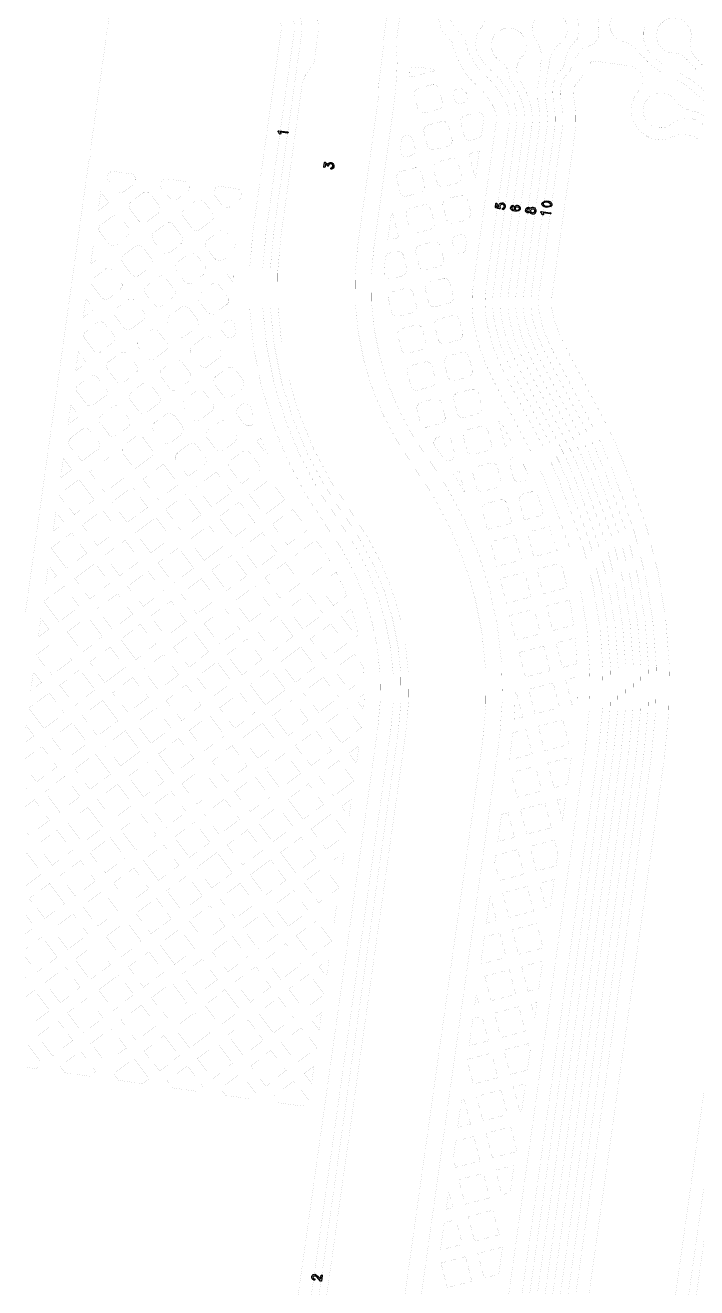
# Model space of a CAD drawing. Extents: x 150 to 463, y 50 to 272.
# Drawn here: x 222.08 to 237.95, y 217.17 to 246.99 of the extents above; entities that cross this region are included whole.
import ezdxf

# ---------------------------------------------------------------- set-up
doc = ezdxf.new("R2010")
doc.units = 0
doc.layers.add('a_area', color=4, linetype='Continuous')

# ---------------------------------------------------------------- blocks, each defined once
blk = doc.blocks.new('PAD_R4')
at = {"layer": 'a_area', "const_width": 0.5}
blk.add_lwpolyline([(0.25, 0, 1), (-0.25, 0, 1)], format="xyb", close=True, dxfattribs=at)

msp = doc.modelspace()

# ---------------------------------------------------------------- linework, layer by layer
at = {"layer": 'a_area', "const_width": 0.001}
for points in [[(222.079, 212.139), (222.079, 249.08), (253.574, 249.08), (253.574, 212.139), (222.079, 212.139), (222.079, 222.376), (222.331, 222.34), (222.487, 222.458), (222.126, 222.937), (222.079, 222.902)], [(232.563, 243.95), (232.714, 243.369), (232.717, 243.37), (232.807, 244.013)], [(232.807, 244.013), (232.563, 243.95)], [(223.802, 242.605), (224.061, 242.8), (223.866, 243.058)], [(223.866, 243.058), (223.802, 242.605)], [(223.625, 241.345), (223.883, 241.539), (223.689, 241.798)], [(223.689, 241.798), (223.625, 241.345)], [(226.999, 241.257), (226.824, 241.126)], [(226.824, 241.126), (226.99, 240.907)], [(223.448, 240.084), (223.706, 240.279), (223.511, 240.538)], [(223.511, 240.538), (223.448, 240.084)], [(240.737, 240.42), (236.762, 212.139)], [(223.271, 238.823), (223.53, 239.019), (223.334, 239.278)], [(223.334, 239.278), (223.271, 238.823)], [(223.093, 237.563), (223.352, 237.759), (223.157, 238.017)], [(223.157, 238.017), (223.093, 237.563)], [(233.597, 237.09), (233.31, 237.636), (233.269, 237.625)], [(233.269, 237.625), (233.42, 237.045), (233.597, 237.09)], [(227.645, 237.237), (227.553, 237.168)], [(227.553, 237.168), (227.813, 236.824)], [(222.916, 236.303), (223.175, 236.498), (222.98, 236.757)], [(222.98, 236.757), (222.916, 236.303)], [(232.465, 235.942), (232.333, 236.454), (232.187, 236.416)], [(222.739, 235.043), (222.998, 235.238), (222.803, 235.496)], [(222.803, 235.496), (222.739, 235.043)], [(222.562, 233.783), (222.821, 233.978), (222.626, 234.236)], [(222.626, 234.236), (222.562, 233.783)], [(229.425, 234.071), (229.001, 233.752)], [(229.784, 233.214), (229.543, 233.033)], [(222.385, 232.523), (222.644, 232.718), (222.449, 232.976)], [(222.449, 232.976), (222.385, 232.523)], [(222.208, 231.262), (222.467, 231.457), (222.272, 231.716)], [(222.272, 231.716), (222.208, 231.262)], [(235.126, 231.598), (234.847, 231.526)], [(230.092, 231.193), (229.907, 231.054)], [(229.907, 231.054), (230.075, 230.831)], [(222.079, 229.662), (222.079, 230.038), (222.29, 230.197), (222.095, 230.456)], [(222.095, 230.456), (222.079, 230.348)], [(222.079, 229.479), (222.352, 229.117), (222.831, 229.478), (222.47, 229.957), (222.079, 229.662)], [(229.967, 229.972), (229.73, 229.794)], [(229.909, 229.557), (229.967, 229.972)], [(229.73, 229.794), (229.909, 229.557)], [(234.426, 229.558), (234.576, 228.977), (234.894, 229.059), (234.985, 229.703)], [(234.985, 229.703), (234.426, 229.558)], [(222.079, 228.536), (222.079, 228.912), (222.112, 228.936), (222.079, 228.98), (222.079, 229.479)], [(234.849, 228.738), (234.651, 228.687)], [(234.775, 228.209), (234.849, 228.738)], [(222.079, 227.983), (222.175, 227.857), (222.654, 228.218), (222.293, 228.697), (222.079, 228.536)], [(229.79, 228.712), (229.553, 228.533)], [(229.553, 228.533), (229.731, 228.296)], [(229.731, 228.296), (229.79, 228.712)], [(234.651, 228.687), (234.775, 228.209)], [(222.079, 227.409), (222.079, 227.983)], [(222.079, 225.155), (222.079, 225.531), (222.3, 225.697), (222.079, 225.989), (222.079, 226.658), (222.477, 226.957), (222.116, 227.436), (222.079, 227.409)], [(229.613, 227.452), (229.376, 227.273)], [(229.376, 227.273), (229.554, 227.036)], [(229.554, 227.036), (229.613, 227.452)], [(234.231, 226.719), (234.381, 226.138), (234.488, 226.165), (234.578, 226.809)], [(234.578, 226.809), (234.231, 226.719)], [(229.436, 226.191), (229.199, 226.013)], [(229.377, 225.776), (229.436, 226.191)], [(229.199, 226.013), (229.377, 225.776)], [(222.079, 224.993), (222.362, 224.617), (222.841, 224.978), (222.48, 225.457), (222.079, 225.155)], [(222.079, 224.028), (222.079, 224.404), (222.123, 224.437), (222.079, 224.494), (222.079, 224.993)], [(229.258, 224.93), (229.022, 224.752)], [(229.2, 224.516), (229.258, 224.93)], [(233.81, 224.751), (233.96, 224.17), (234.217, 224.236), (234.307, 224.879)], [(234.307, 224.879), (233.81, 224.751)], [(229.022, 224.752), (229.2, 224.516)], [(222.079, 223.498), (222.185, 223.357), (222.664, 223.718), (222.303, 224.197), (222.079, 224.028)], [(232.703, 223.845), (232.799, 223.869), (232.739, 224.101)], [(232.739, 224.101), (232.703, 223.845)], [(229.081, 223.67), (228.845, 223.492)], [(229.023, 223.255), (229.081, 223.67)], [(234.171, 223.914), (234.036, 223.879)], [(234.036, 223.879), (234.12, 223.551)], [(234.12, 223.551), (234.171, 223.914)], [(222.079, 222.902), (222.079, 223.498)], [(228.845, 223.492), (229.023, 223.255)], [(228.904, 222.41), (228.668, 222.232)], [(228.668, 222.232), (228.846, 221.995)], [(228.846, 221.995), (228.904, 222.41)], [(233.615, 221.911), (233.765, 221.33), (233.81, 221.342), (233.9, 221.985)], [(233.9, 221.985), (233.615, 221.911)], [(233.194, 219.943), (233.344, 219.362), (233.539, 219.413), (233.629, 220.056)], [(233.629, 220.056), (233.194, 219.943)], [(232.026, 219.021), (232.183, 219.062), (232.085, 219.442)], [(232.085, 219.442), (232.026, 219.021)]]:
    msp.add_lwpolyline(points, dxfattribs=at)
for points in [[(228.126, 242.051), (228.614, 245.529, -0.172368), (228.898, 246.072), (228.992, 246.743, 0.096702), (228.965, 247.251, -0.382091), (228.969, 247.801, -0.101422), (229.124, 247.987), (229.37, 248.173, -0.162406), (229.555, 248.22), (230.369, 248.106, -0.162406), (230.533, 248.009), (230.643, 247.864, -0.162403), (230.69, 247.68), (230.542, 246.623, -0.072565), (230.55, 246.536), (230.425, 245.53, -0.070295), (230.425, 245.275), (229.937, 241.797, 0.195155), (231.243, 236.59, -0.19517), (232.885, 230.049), (230.368, 212.139), (228.521, 212.139), (231.074, 230.304, 0.195236), (229.766, 235.512, -0.19511)], [(231.155, 245.799), (231.166, 245.758), (231.747, 245.908), (231.737, 245.947), (231.337, 246.003, -0.053356), (231.25, 245.994, -0.051302), (231.166, 246.002, -0.00446)], [(231.276, 245.335), (231.357, 245.019, -0.055588), (231.36, 245.012, 0.406745), (231.524, 244.921), (231.84, 245.002, -0.055454), (231.847, 245.005, 0.406605), (231.938, 245.169), (231.857, 245.485, -0.05571), (231.854, 245.492, 0.406748), (231.69, 245.583), (231.374, 245.502, -0.055036), (231.367, 245.499, 0.406446)], [(232.21, 245.317), (232.229, 245.244, -0.055229), (232.232, 245.237, 0.405865), (232.395, 245.146), (232.437, 245.157, -0.038645), (232.448, 245.161, 0.596389), (232.496, 245.393, -0.010736), (232.44, 245.447, -0.02319), (232.431, 245.455, 0.773782)], [(232.372, 244.689), (232.454, 244.373, -0.055036), (232.457, 244.366, 0.406495), (232.621, 244.275), (232.771, 244.314, 0.284723), (232.865, 244.42), (232.912, 244.756, 0.07169), (232.906, 244.837, 0.36016), (232.76, 244.93), (232.471, 244.856, -0.055227), (232.464, 244.853, 0.406607)], [(231.501, 244.463), (231.583, 244.148, -0.055357), (231.586, 244.141, 0.406173), (231.749, 244.049), (232.065, 244.131, -0.055197), (232.072, 244.134, 0.406175), (232.163, 244.298), (232.082, 244.614, -0.055357), (232.079, 244.621, 0.406109), (231.915, 244.712), (231.599, 244.63, -0.055151), (231.592, 244.627, 0.406129)], [(230.944, 244.04, -0.051291), (230.944, 244.028, 0.537436), (231.117, 243.886), (231.194, 243.906, -0.055411), (231.201, 243.909, 0.406361), (231.292, 244.073), (231.236, 244.289, 0.751796), (230.976, 244.274)], [(231.726, 243.592), (231.808, 243.277, -0.055612), (231.811, 243.27, 0.406745), (231.975, 243.178), (232.29, 243.26, -0.055323), (232.297, 243.263, 0.406645), (232.389, 243.427), (232.307, 243.742, -0.05575), (232.304, 243.749, 0.406664), (232.14, 243.841), (231.825, 243.759, -0.05567), (231.818, 243.756, 0.406651)], [(224.048, 243.316), (224.218, 243.09, -0.05487), (224.223, 243.084, 0.407344), (224.41, 243.063), (224.636, 243.233, -0.056722), (224.643, 243.241, 0.668363), (224.572, 243.479), (224.176, 243.534, -0.05626), (224.165, 243.534, 0.668597)], [(225.308, 243.138), (225.478, 242.913, -0.05575), (225.483, 242.907, 0.406987), (225.67, 242.886), (225.896, 243.056, -0.056727), (225.904, 243.064, 0.668072), (225.833, 243.301), (225.436, 243.357, -0.055751), (225.425, 243.357, 0.668664)], [(230.851, 243.382), (230.937, 243.051, -0.0554), (230.94, 243.044, 0.406625), (231.103, 242.953), (231.419, 243.034, -0.055833), (231.426, 243.037, 0.406726), (231.517, 243.201), (231.436, 243.517, -0.055081), (231.433, 243.524, 0.406495), (231.269, 243.615), (230.951, 243.533, 0.284805), (230.857, 243.426)], [(226.568, 242.961), (226.738, 242.736, -0.055318), (226.743, 242.73, 0.407172), (226.93, 242.709), (227.185, 242.901), (227.198, 242.988, 0.351851), (227.095, 243.124), (226.696, 243.18, -0.056054), (226.685, 243.18, 0.668678)], [(224.563, 242.631), (224.759, 242.371, -0.055059), (224.765, 242.366, 0.407393), (224.951, 242.344), (225.211, 242.54, -0.056005), (225.216, 242.545, 0.407054), (225.238, 242.732), (225.042, 242.992, -0.054619), (225.037, 242.997, 0.40702), (224.85, 243.019), (224.59, 242.823, -0.054764), (224.585, 242.818, 0.407122)], [(225.824, 242.454), (226.019, 242.194, -0.056177), (226.025, 242.189, 0.406972), (226.211, 242.167), (226.471, 242.363, -0.055043), (226.477, 242.368, 0.406647), (226.498, 242.555), (226.302, 242.815, -0.055157), (226.297, 242.82, 0.406638), (226.111, 242.842), (225.851, 242.646, -0.054578), (225.845, 242.641, 0.407389)], [(231.952, 242.721), (232.033, 242.405, -0.0554), (232.036, 242.398, 0.406689), (232.2, 242.307), (232.499, 242.384, 0.284882), (232.593, 242.491), (232.606, 242.585), (232.532, 242.871, -0.054958), (232.53, 242.878, 0.40621), (232.366, 242.969), (232.05, 242.888, -0.055612), (232.043, 242.885, 0.406766)], [(223.845, 242.089), (224.041, 241.83, -0.054804), (224.046, 241.824, 0.407365), (224.233, 241.803), (224.492, 241.998, -0.055744), (224.498, 242.004, 0.407213), (224.52, 242.19), (224.324, 242.45, -0.055228), (224.318, 242.456, 0.407025), (224.132, 242.477), (223.872, 242.281, -0.054764), (223.867, 242.276, 0.407087)], [(231.08, 242.496), (231.162, 242.18, -0.055313), (231.165, 242.173, 0.406627), (231.329, 242.081), (231.644, 242.163, -0.055588), (231.651, 242.166, 0.406664), (231.743, 242.33), (231.661, 242.646, -0.055313), (231.658, 242.653, 0.406627), (231.494, 242.744), (231.179, 242.662, -0.055588), (231.172, 242.659, 0.406664)], [(225.105, 241.912), (225.301, 241.652, -0.055016), (225.306, 241.647, 0.407217), (225.493, 241.625), (225.753, 241.821, -0.055318), (225.758, 241.827, 0.407055), (225.78, 242.013), (225.584, 242.273, -0.054764), (225.579, 242.278, 0.40701), (225.392, 242.3), (225.132, 242.104, -0.054416), (225.127, 242.099, 0.407122)], [(226.365, 241.735), (226.561, 241.475, -0.05567), (226.567, 241.47, 0.406806), (226.753, 241.448), (227.025, 241.653, -0.004534), (227.042, 241.833), (226.844, 242.096, -0.05549), (226.839, 242.101, 0.406949), (226.652, 242.123), (226.392, 241.927, -0.055396), (226.387, 241.922, 0.406901)], [(231.306, 241.624), (231.387, 241.308, -0.055081), (231.39, 241.301, 0.406495), (231.554, 241.21), (231.87, 241.292, -0.055411), (231.877, 241.295, 0.406569), (231.968, 241.459), (231.887, 241.774, -0.055461), (231.884, 241.781, 0.40665), (231.72, 241.873), (231.404, 241.791, -0.05571), (231.397, 241.788, 0.406648)], [(232.177, 241.849), (232.216, 241.698, -0.034666), (232.221, 241.685, 0.830168), (232.484, 241.713), (232.507, 241.877, -0.05104), (232.507, 241.889, 0.537064), (232.334, 242.032), (232.275, 242.016, -0.055357), (232.268, 242.013, 0.406381)], [(224.386, 241.371), (224.582, 241.111, -0.054869), (224.588, 241.106, 0.407079), (224.774, 241.084), (225.034, 241.28, -0.055584), (225.039, 241.285, 0.407016), (225.061, 241.472), (224.865, 241.732, -0.055218), (224.86, 241.737, 0.406637), (224.673, 241.759), (224.413, 241.563, -0.054703), (224.408, 241.557, 0.406679)], [(225.646, 241.194), (225.843, 240.933, -0.054677), (225.848, 240.928, 0.406874), (226.035, 240.906), (226.295, 241.102, -0.055318), (226.3, 241.108, 0.40664), (226.322, 241.294), (226.125, 241.555, -0.054554), (226.12, 241.56, 0.406962), (225.933, 241.582), (225.674, 241.386, -0.05549), (225.668, 241.38, 0.406879)], [(230.56, 241.115, 0.42216), (230.711, 240.992), (230.999, 241.066, -0.055411), (231.005, 241.069, 0.406528), (231.097, 241.233), (231.015, 241.549, -0.055411), (231.012, 241.556, 0.40609), (230.848, 241.647), (230.676, 241.603, 0.258628), (230.59, 241.503, 0.015081)], [(223.668, 240.829), (223.864, 240.569, -0.05536), (223.869, 240.564, 0.407097), (224.056, 240.542), (224.316, 240.738, -0.055582), (224.321, 240.744, 0.406766), (224.342, 240.93), (224.147, 241.19, -0.055582), (224.141, 241.195, 0.406683), (223.955, 241.217), (223.695, 241.021, -0.054619), (223.689, 241.016, 0.407021)], [(224.928, 240.652), (225.124, 240.392, -0.055016), (225.129, 240.387, 0.407251), (225.316, 240.365), (225.576, 240.561, -0.055465), (225.581, 240.566, 0.407213), (225.603, 240.753), (225.407, 241.013, -0.055318), (225.401, 241.018, 0.407122), (225.215, 241.04), (224.955, 240.844, -0.054829), (224.95, 240.839, 0.407093)], [(231.531, 240.753), (231.613, 240.437, -0.055195), (231.616, 240.43, 0.40643), (231.78, 240.339), (232.095, 240.42, -0.055515), (232.102, 240.423, 0.406722), (232.194, 240.587), (232.112, 240.903, -0.055227), (232.109, 240.91, 0.406605), (231.945, 241.001), (231.629, 240.92, -0.05557), (231.622, 240.917, 0.406763)], [(226.188, 240.475), (226.384, 240.215, -0.055016), (226.389, 240.21, 0.406646), (226.576, 240.188), (226.836, 240.384, -0.0554), (226.841, 240.39, 0.406472), (226.863, 240.576), (226.667, 240.835, -0.05517), (226.662, 240.841, 0.407106), (226.475, 240.862), (226.215, 240.667, -0.055059), (226.21, 240.661, 0.407087)], [(230.66, 240.527), (230.741, 240.212, -0.055515), (230.744, 240.205, 0.406544), (230.908, 240.113), (231.224, 240.195, -0.05508), (231.231, 240.198, 0.406593), (231.322, 240.362), (231.241, 240.678, -0.055313), (231.238, 240.685, 0.406627), (231.074, 240.776), (230.758, 240.694, -0.055612), (230.751, 240.691, 0.406646)], [(224.209, 240.111), (224.406, 239.85, -0.054677), (224.411, 239.845, 0.406874), (224.597, 239.823), (224.857, 240.019, -0.055465), (224.863, 240.025, 0.407246), (224.884, 240.211), (224.688, 240.471, -0.05554), (224.683, 240.477, 0.406763), (224.496, 240.499), (224.236, 240.303, -0.054893), (224.231, 240.297, 0.4066)], [(225.47, 239.933), (225.665, 239.673, -0.055043), (225.671, 239.668, 0.406407), (225.857, 239.646), (226.117, 239.842, -0.055103), (226.123, 239.848, 0.407077), (226.144, 240.034), (225.949, 240.294, -0.055393), (225.943, 240.299, 0.407167), (225.757, 240.321), (225.497, 240.125, -0.05517), (225.491, 240.12, 0.406646)], [(231.756, 239.881), (231.838, 239.566, -0.055435), (231.841, 239.559, 0.406426), (232.005, 239.467), (232.314, 239.548, -0.075692), (232.324, 239.552, 0.403418), (232.416, 239.714, -0.001656), (232.409, 239.746, -0.003951), (232.399, 239.794), (232.337, 240.032, -0.055515), (232.334, 240.039, 0.406644), (232.17, 240.13), (231.855, 240.048, -0.05571), (231.848, 240.045, 0.406763)], [(223.491, 239.569), (223.687, 239.309, -0.054847), (223.692, 239.303, 0.40687), (223.879, 239.282), (224.139, 239.478, -0.055465), (224.144, 239.483, 0.406901), (224.166, 239.67), (223.969, 239.93, -0.055408), (223.964, 239.935, 0.40686), (223.778, 239.957), (223.518, 239.761, -0.055059), (223.512, 239.756, 0.406865)], [(224.751, 239.392), (224.947, 239.132, -0.054869), (224.952, 239.127, 0.406474), (225.139, 239.105), (225.399, 239.301, -0.055175), (225.404, 239.306, 0.407031), (225.426, 239.493), (225.23, 239.752, -0.055533), (225.225, 239.758, 0.407129), (225.038, 239.779), (224.778, 239.584, -0.055059), (224.773, 239.578, 0.406611)], [(226.73, 239.756), (226.807, 239.653, 0.7074), (227.045, 239.747, -0.003533), (227.031, 239.887, -0.046244), (227.028, 239.901, 0.597685), (226.807, 239.986), (226.757, 239.948, -0.055805), (226.751, 239.943, 0.406673)], [(230.885, 239.656), (230.967, 239.341, -0.05557), (230.97, 239.334, 0.406763), (231.134, 239.242), (231.449, 239.324, -0.05571), (231.456, 239.327, 0.406646), (231.548, 239.491), (231.466, 239.806, -0.05557), (231.463, 239.813, 0.406763), (231.299, 239.905), (230.983, 239.823, -0.05571), (230.976, 239.82, 0.406646)], [(226.011, 239.215), (226.207, 238.954, -0.054554), (226.213, 238.949, 0.406973), (226.399, 238.928), (226.659, 239.123, -0.055465), (226.664, 239.129, 0.40724), (226.686, 239.315), (226.49, 239.576, -0.0551), (226.485, 239.581, 0.406715), (226.298, 239.603), (226.038, 239.407, -0.05553), (226.033, 239.401, 0.406129)], [(224.032, 238.85), (224.228, 238.59, -0.055016), (224.234, 238.585, 0.406646), (224.42, 238.563), (224.68, 238.759, -0.055251), (224.685, 238.765, 0.406697), (224.707, 238.951), (224.511, 239.211, -0.055898), (224.506, 239.216, 0.407066), (224.319, 239.238), (224.059, 239.042, -0.055016), (224.054, 239.037, 0.407094)], [(231.982, 239.01), (232.063, 238.695, -0.055612), (232.066, 238.688, 0.406707), (232.23, 238.596), (232.546, 238.678, -0.055802), (232.553, 238.681, 0.406763), (232.644, 238.845), (232.563, 239.16, -0.05571), (232.56, 239.167, 0.406745), (232.396, 239.259), (232.08, 239.177, -0.05571), (232.073, 239.174, 0.406726)], [(225.292, 238.673), (225.489, 238.413, -0.054806), (225.494, 238.408, 0.407178), (225.68, 238.386), (225.94, 238.582, -0.055275), (225.946, 238.587, 0.406905), (225.967, 238.774), (225.771, 239.034, -0.05553), (225.766, 239.039, 0.406521), (225.579, 239.061), (225.319, 238.865, -0.055723), (225.314, 238.86, 0.406997)], [(226.553, 238.496), (226.749, 238.236, -0.054869), (226.754, 238.231, 0.406604), (226.941, 238.209), (227.198, 238.403, -0.058282), (227.201, 238.406, 0.283363), (227.248, 238.54, -0.001166), (227.238, 238.583), (227.032, 238.857, -0.055218), (227.026, 238.862, 0.40681), (226.84, 238.884), (226.58, 238.688, -0.055059), (226.575, 238.682, 0.406611)], [(231.11, 238.785), (231.192, 238.469, -0.05567), (231.195, 238.462, 0.406689), (231.359, 238.371), (231.674, 238.452, -0.05571), (231.681, 238.455, 0.406726), (231.773, 238.619), (231.691, 238.935, -0.055036), (231.688, 238.942, 0.406432), (231.524, 239.033), (231.209, 238.952, -0.055588), (231.202, 238.949, 0.406745)], [(223.314, 238.309), (223.51, 238.049, -0.055059), (223.515, 238.043, 0.40672), (223.701, 238.022), (223.962, 238.218, -0.055724), (223.967, 238.223, 0.406556), (223.988, 238.41), (223.793, 238.669, -0.055275), (223.787, 238.675, 0.40703), (223.601, 238.696), (223.341, 238.5, -0.055059), (223.336, 238.495, 0.407093)], [(224.574, 238.132), (224.77, 237.871, -0.054658), (224.775, 237.866, 0.407098), (224.962, 237.845), (225.222, 238.04, -0.055318), (225.227, 238.046, 0.407349), (225.249, 238.232), (225.053, 238.492, -0.05554), (225.047, 238.498, 0.406721), (224.861, 238.52), (224.601, 238.323, -0.055313), (224.595, 238.318, 0.40637)], [(225.834, 237.954), (226.03, 237.694, -0.05536), (226.035, 237.689, 0.406859), (226.222, 237.667), (226.482, 237.863, -0.054742), (226.487, 237.869, 0.406727), (226.509, 238.055), (226.313, 238.315, -0.055485), (226.308, 238.321, 0.406826), (226.121, 238.342), (225.861, 238.146, -0.055128), (225.856, 238.141, 0.407099)], [(232.207, 238.139), (232.289, 237.823, -0.05551), (232.292, 237.816, 0.406068), (232.455, 237.725), (232.771, 237.807, -0.055096), (232.778, 237.809, 0.406213), (232.87, 237.973), (232.788, 238.289, -0.055467), (232.785, 238.296, 0.406033), (232.621, 238.387), (232.305, 238.306, -0.055075), (232.298, 238.303, 0.406233)], [(223.855, 237.59), (224.051, 237.33, -0.054703), (224.057, 237.325, 0.407148), (224.243, 237.303), (224.503, 237.499, -0.055275), (224.508, 237.504, 0.407252), (224.53, 237.691), (224.334, 237.951, -0.055393), (224.329, 237.956, 0.406675), (224.142, 237.978), (223.882, 237.782, -0.055623), (223.877, 237.776, 0.406359)], [(227.094, 237.777), (227.242, 237.582, -0.044555), (227.25, 237.573, 0.848789), (227.479, 237.706, -0.006526), (227.402, 237.955, -0.015543), (227.401, 237.958, 0.505435), (227.193, 238.024), (227.121, 237.969, -0.055997), (227.116, 237.964, 0.406431)], [(231.336, 237.913), (231.423, 237.577, 0.334028), (231.564, 237.494), (231.9, 237.581, -0.055128), (231.907, 237.584, 0.406149), (231.998, 237.748), (231.917, 238.064, -0.054857), (231.914, 238.071, 0.40649), (231.75, 238.162), (231.434, 238.08, -0.05571), (231.427, 238.077, 0.40668)], [(225.116, 237.413), (225.311, 237.153, -0.054829), (225.317, 237.148, 0.407093), (225.503, 237.126), (225.763, 237.322, -0.054804), (225.769, 237.327, 0.407286), (225.79, 237.514), (225.594, 237.774, -0.055584), (225.589, 237.779, 0.407129), (225.402, 237.801), (225.143, 237.605, -0.055128), (225.137, 237.599, 0.40706)], [(223.136, 237.048), (223.415, 236.679), (223.785, 236.957, -0.055309), (223.79, 236.963, 0.406559), (223.812, 237.149), (223.616, 237.409, -0.055485), (223.61, 237.415, 0.406466), (223.424, 237.436), (223.163, 237.24, -0.05553), (223.158, 237.235, 0.406442)], [(226.376, 237.236), (226.572, 236.976, -0.054892), (226.577, 236.97, 0.40679), (226.764, 236.949), (227.023, 237.145, -0.055128), (227.029, 237.15, 0.407252), (227.05, 237.337), (226.855, 237.596, -0.055626), (226.849, 237.602, 0.407059), (226.663, 237.624), (226.403, 237.428, -0.05595), (226.397, 237.422, 0.406613)], [(232.432, 237.267), (232.514, 236.952, -0.05571), (232.517, 236.945, 0.406763), (232.681, 236.853), (232.996, 236.935, -0.05571), (233.003, 236.938, 0.406646), (233.095, 237.102), (233.013, 237.418, -0.05571), (233.01, 237.425, 0.406705), (232.846, 237.516), (232.531, 237.434, -0.055588), (232.524, 237.431, 0.406667)], [(224.397, 236.871), (224.675, 236.502), (225.045, 236.78, -0.054892), (225.05, 236.786, 0.40691), (225.072, 236.972), (224.876, 237.232, -0.055393), (224.87, 237.237, 0.407167), (224.684, 237.259), (224.424, 237.063, -0.055213), (224.419, 237.058, 0.406685)], [(225.657, 236.694), (225.935, 236.325), (226.305, 236.603, -0.055465), (226.31, 236.608, 0.406906), (226.332, 236.795), (226.136, 237.055, -0.055458), (226.131, 237.06, 0.407111), (225.944, 237.082), (225.684, 236.886, -0.056005), (225.679, 236.881, 0.406943)], [(231.762, 237.041, 0.002326), (231.796, 236.993, -0.007928), (231.973, 236.744, 0.33044), (232.132, 236.713, 0.406479), (232.224, 236.877), (232.142, 237.192, -0.055435), (232.139, 237.199, 0.406238), (231.975, 237.291), (231.84, 237.256, -0.046759), (231.83, 237.252, 0.525096)], [(226.917, 236.517), (227.196, 236.148), (227.565, 236.426, -0.054619), (227.57, 236.431, 0.407085), (227.592, 236.618), (227.396, 236.878, -0.055458), (227.391, 236.883, 0.406801), (227.204, 236.905), (226.944, 236.709, -0.055059), (226.939, 236.704, 0.406684)], [(233.529, 236.621), (233.611, 236.306, -0.055454), (233.614, 236.299, 0.4064), (233.777, 236.207), (233.877, 236.233, 0.382901), (233.954, 236.399, 0.011153), (233.783, 236.738, 0.351062), (233.62, 236.785, 0.406473)], [(232.658, 236.396), (232.739, 236.081, -0.05557), (232.742, 236.074, 0.406701), (232.906, 235.982), (233.222, 236.064, -0.055557), (233.229, 236.067, 0.406745), (233.32, 236.231), (233.239, 236.546, -0.055669), (233.236, 236.553, 0.40668), (233.072, 236.645), (232.756, 236.563, -0.055515), (232.749, 236.56, 0.406745)], [(233.754, 235.75), (233.87, 235.302), (234.211, 235.39, 0.43633), (234.298, 235.568, 0.01023), (234.175, 235.894, 0.314184), (234.036, 235.965), (233.853, 235.917, -0.05557), (233.846, 235.914, 0.406652)], [(232.883, 235.525), (232.999, 235.077), (233.58, 235.227), (233.464, 235.675, -0.055467), (233.461, 235.682, 0.406052), (233.297, 235.773), (232.981, 235.692, -0.054997), (232.974, 235.689, 0.406135)], [(233.945, 235.011), (234.096, 234.431), (234.653, 234.575, 0.01428), (234.458, 235.144)], [(228.46, 234.47), (228.82, 233.991), (229.28, 234.338, 0.009661), (229.159, 234.539), (228.938, 234.831)], [(234.171, 234.14), (234.321, 233.559), (234.883, 233.705, 0.014238), (234.738, 234.287)], [(234.396, 233.269), (234.546, 232.688), (235.038, 232.815, 0.014301), (234.943, 233.41)], [(234.621, 232.397), (234.772, 231.817), (235.117, 231.906, 0.014473), (235.073, 232.514)], [(229.366, 231.772), (229.727, 231.294), (230.087, 231.565, 0.011104), (230.07, 231.835), (229.845, 232.133)], [(233.631, 230.592), (233.835, 230.645), (233.685, 231.226), (233.656, 231.218, -0.016245)], [(233.516, 229.632), (234.061, 229.773), (233.91, 230.354), (233.602, 230.275, -0.003441), (233.587, 230.143, -0.007478), (233.587, 230.139)]]:
    msp.add_lwpolyline(points, format="xyb", close=True, dxfattribs=at)
for points in [[(233.219, 247.317, 1.449106), (232.112, 246.651)], [(222.079, 230.348), (222.079, 233.086), (223.587, 243.81, -0.179866), (223.65, 243.926, -0.179898), (223.617, 244.026), (223.989, 246.673, -0.123767), (224.017, 246.872), (224.12, 247.608, -0.163961)], [(232.343, 246.832, -3.060641), (232.826, 246.898)], [(234.221, 212.139), (236.696, 229.75, 0.129964), (235.954, 235.961, -0.00877), (235.897, 236.113, 0.023465), (235.538, 237.001, 0.013539), (235.292, 237.496), (234.382, 239.22, -0.064125), (234.069, 240.062, -0.092572), (234.041, 240.664), (234.583, 244.505, 0.041212), (234.602, 244.829, -0.028449), (234.601, 244.839, 0.041278), (234.563, 245.167, -0.065271), (234.554, 245.539, -0.170557), (234.743, 245.936, 0.161563), (234.834, 246.122, -0.179756), (235.13, 246.667), (235.131, 246.679, 0.04613), (235.161, 246.802, 0.824093), (233.879, 247.242, -0.347414)], [(236.87, 247.394, 0.81672), (235.629, 246.856, -0.515639), (235.291, 246.489, 0.103922), (234.987, 245.995, -0.109062), (234.87, 245.81, 0.170907), (234.733, 245.52, 0.064901), (234.741, 245.196, -0.039401), (234.78, 244.855, -0.030666), (234.781, 244.844, -0.042562), (234.761, 244.478, -0.019581), (234.75, 244.416), (234.219, 240.639, 0.092752), (234.244, 240.102, 0.064078), (234.542, 239.303), (235.451, 237.581, -0.013551), (235.702, 237.076, -0.023475), (236.067, 236.172, 0.00811), (236.118, 236.037, -0.03055), (236.122, 236.027, -0.129957), (236.875, 229.725), (234.403, 212.139)], [(228.56, 247.257, -0.124836), (228.611, 246.797), (227.948, 242.076, 0.195161), (229.621, 235.404, -0.195189), (230.896, 230.329), (228.339, 212.139), (228.158, 212.139), (230.718, 230.354, 0.195217), (229.476, 235.299, -0.195142), (227.77, 242.101)], [(232.424, 212.139), (232.114, 212.139), (232.093, 212.222), (231.772, 212.139), (230.756, 212.139), (233.29, 230.18, 0.190023), (231.554, 236.817, -0.195122), (230.318, 241.742), (230.769, 244.954, 0.028952), (230.874, 246.237, -0.197351), (230.864, 246.55, 0.010599), (230.855, 246.604, -0.081508), (230.854, 246.653), (230.976, 247.52, -0.103919)], [(234.173, 246.619, -2.832364), (234.686, 246.542)], [(236.259, 246.588, -3.074948), (236.681, 246.827)], [(228.102, 247.085, -0.124958), (228.127, 246.864), (227.649, 243.46, -0.179886), (227.59, 243.373, -0.179878), (227.618, 243.243), (227.463, 242.141, 0.193335), (229.189, 235.168, -0.197754), (230.411, 230.397), (229.118, 221.194, -0.088805), (229.097, 221.13, -0.078005), (229.103, 221.084), (227.845, 212.139), (222.079, 212.139)], [(227.77, 242.101), (228.433, 246.821, 0.125055), (228.391, 247.194, -0.098038)], [(233.334, 246.136, -3.509975), (233.765, 246.193)], [(237.404, 246.332, -2.968118), (237.802, 246.634)], [(232.112, 246.651), (232.138, 246.622, -0.131054), (232.173, 246.554, 0.106135), (232.515, 245.819, 0.053531), (232.734, 245.582, -0.053486), (232.997, 245.296, -0.052876), (233.157, 245.028, -0.13224), (233.21, 244.718), (232.669, 240.872, 0.091971), (232.702, 239.81, 0.067394), (233.154, 238.573), (234.064, 236.849, -0.036742), (234.582, 235.662), (234.669, 235.43, -0.131038), (235.313, 229.881), (232.819, 212.139), (232.516, 212.139), (232.544, 212.338)], [(233.132, 212.139), (235.628, 229.897, 0.129699), (234.956, 235.546, -0.009696), (234.878, 235.753, 0.03705), (234.338, 236.993), (233.427, 238.717, -0.066868), (233.005, 239.867, -0.014778), (232.977, 240.016, -0.074751), (232.969, 240.79), (233.514, 244.66, 0.072775), (233.51, 244.919, 0.06902), (233.437, 245.159, 0.054854), (233.235, 245.494, 0.051526), (232.937, 245.815, -0.054017), (232.762, 246.005, -0.063396), (232.558, 246.361, -0.209094), (232.53, 246.434, -0.038885), (232.464, 246.677, 0.086452), (232.343, 246.832)], [(232.826, 246.898, 0.144523), (232.727, 246.591, -0.120984), (232.715, 246.546, 0.003958), (232.715, 246.538, -0.035887), (232.725, 246.428, 0.065103), (232.912, 246.104, 0.051693), (233.056, 245.95, -0.051534), (233.379, 245.602, -0.054708), (233.6, 245.234, -0.146356), (233.688, 244.614), (233.147, 240.765, 0.090788), (233.184, 239.893, 0.066138), (233.586, 238.801), (234.497, 237.076, -0.037053), (235.047, 235.813, 0.009378), (235.121, 235.618, -0.021211), (235.124, 235.611, -0.129685), (235.806, 229.872), (233.313, 212.139)], [(236.681, 246.827, 0.149407), (236.789, 246.403, -0.050757), (236.797, 246.385, 0.124576), (237.322, 245.974, -0.127123), (238.491, 245.043), (241.229, 241.41, -0.198994), (241.583, 240.042), (237.661, 212.139), (237.479, 212.139), (241.404, 240.067, 0.198994), (241.085, 241.301), (238.347, 244.935, 0.127158), (237.248, 245.81, -0.122217), (236.663, 246.265, -0.174364), (236.617, 246.311, -0.03412), (236.608, 246.321, 0.138379), (236.259, 246.588)], [(237.802, 246.634, 0.202255), (237.883, 246.282, -0.115087), (237.904, 246.243, 0.024072), (238.223, 245.9, -0.038212), (238.734, 245.322), (241.517, 241.625, -0.19878), (241.939, 239.992), (238.024, 212.139), (237.843, 212.139), (241.761, 240.017, 0.198781), (241.373, 241.517), (238.59, 245.213, 0.038246), (238.098, 245.772, -0.024245), (237.764, 246.13, -0.137277), (237.725, 246.166, 0.143442), (237.44, 246.334, -0.021928), (237.404, 246.332)], [(233.685, 240.714), (234.226, 244.551, 0.086142), (234.209, 245.103, -0.07487), (234.203, 245.637), (234.23, 245.828, -0.092937), (234.24, 245.859), (234.263, 246.017, -0.081778), (234.26, 246.048, -0.033826), (234.277, 246.18, 0.146384), (234.173, 246.619)], [(234.686, 246.542, 0.143949), (234.471, 246.153, -0.033956), (234.452, 246.021, -0.081468), (234.441, 245.992), (234.415, 245.808, -0.092937), (234.404, 245.777), (234.381, 245.612, 0.074804), (234.386, 245.132, -0.041495), (234.421, 244.833, -0.042873), (234.404, 244.526, -0.025148), (234.396, 244.482), (233.863, 240.689, 0.092524), (233.893, 240.021, 0.064068), (234.223, 239.136), (235.133, 237.412, -0.013565), (235.375, 236.925, -0.023453), (235.727, 236.053, 0.008817), (235.787, 235.894, -0.12998), (236.518, 229.773), (234.04, 212.139)], [(233.495, 212.139), (235.984, 229.849, 0.129978), (235.286, 235.692, -0.00916), (235.217, 235.876, 0.02342), (234.883, 236.7, 0.013537), (234.656, 237.161), (233.746, 238.884, -0.066585), (233.358, 239.939, -0.090051), (233.326, 240.742), (233.871, 244.611, 0.040949), (233.881, 244.816, 0.097717), (233.769, 245.299, 0.033515), (233.633, 245.552, -0.035973), (233.552, 245.706, -0.173785), (233.523, 245.765, 0.007873), (233.521, 245.783, -0.016916), (233.496, 245.861, -0.004437), (233.472, 245.949, 0.101163), (233.334, 246.136)], [(233.765, 246.193, 0.092724), (233.697, 246.005, 0.040088), (233.692, 245.917, -0.043146), (233.717, 245.786, -0.02556), (233.718, 245.776, 0.035434), (233.786, 245.647, -0.033494), (233.933, 245.372, -0.140591), (234.048, 244.575, -0.036343), (234.045, 244.563, -0.007708), (234.042, 244.549), (233.504, 240.717, 0.090052), (233.533, 239.978, 0.066585), (233.905, 238.968), (234.815, 237.245, -0.013552), (235.047, 236.775, -0.023456), (235.387, 235.934, 0.009039), (235.453, 235.758, -0.024679), (235.456, 235.75, -0.020094), (235.459, 235.744, -0.129635), (236.162, 229.824), (233.677, 212.139)], [(234.715, 212.139), (237.181, 229.683, 0.130388), (236.401, 236.161, -0.007385), (236.358, 236.276, 0.02343), (235.983, 237.206), (235.982, 237.207, 0.013537), (235.724, 237.725), (234.815, 239.447, -0.064209), (234.545, 240.173, -0.092576), (234.526, 240.596), (235.068, 244.435), (235.067, 244.436, 0.042544), (235.09, 244.854, 0.015732), (235.088, 244.879, 0.037481), (235.045, 245.249, -0.053988), (235.037, 245.452, -0.142355), (235.103, 245.606, 0.089936), (235.409, 246.065, -0.279149), (235.546, 246.141), (236.386, 246.023, -0.133562), (236.526, 245.95, 0.01184), (236.588, 245.888, -0.413633), (236.594, 245.456, 0.881988), (237.453, 244.389, -0.165774), (237.646, 244.416), (237.884, 244.352, -0.131899), (238.014, 244.265)], [(237.091, 244.563, -1.743547), (237.451, 245.178)], [(237.451, 245.178, 0.165131), (237.807, 244.973, -0.114652), (237.849, 244.959, -0.145934), (238.247, 244.753, -0.076873), (238.267, 244.734), (240.941, 241.193, -0.117916), (241.218, 240.56, -0.079279), (241.221, 240.353), (237.256, 212.139), (237.075, 212.139), (241.043, 240.378, 0.079581), (241.04, 240.529, 0.117769), (240.798, 241.085), (238.137, 244.609, -0.027576), (238.13, 244.616, 0.148134), (237.821, 244.781, -0.11316), (237.777, 244.78, 0.164946), (237.378, 244.679, -0.194709), (237.091, 244.563)], [(226.99, 240.907, -0.008765), (226.999, 241.257)], [(233.858, 212.139), (236.34, 229.798, 0.129993), (235.62, 235.828, -0.008829), (235.558, 235.993, 0.023468), (235.211, 236.85, 0.01354), (234.974, 237.328), (234.064, 239.053, -0.064109), (233.718, 239.981, -0.092422), (233.685, 240.714)], [(227.813, 236.824, -0.011144), (227.645, 237.237)], [(232.187, 236.416, -0.014246), (232.465, 235.942)], [(229.001, 233.752), (229.362, 233.272), (229.677, 233.51, 0.02529), (229.425, 234.071)], [(229.543, 233.033), (229.904, 232.554), (229.954, 232.592, 0.026519), (229.784, 233.214)], [(234.847, 231.526), (234.997, 230.945), (235.117, 230.976, 0.014766), (235.126, 231.598)], [(230.075, 230.831, 0.014908), (230.092, 231.193)]]:
    msp.add_lwpolyline(points, format="xyb", dxfattribs=at)
at = {"layer": 'a_area'}
for points in [[(228.059, 244.471, -0.708135), (228.072, 244.496), (228.28, 244.467, -1), (228.276, 244.437), (228.108, 244.461)], [(228.118, 244.439, -1.522871), (228.083, 244.444), (228.059, 244.471)], [(228.108, 244.461, -0.06787), (228.11, 244.457), (228.118, 244.439)], [(229.173, 243.709), (229.163, 243.642, -1), (229.134, 243.647)], [(229.134, 243.647), (229.147, 243.74, -0.603455), (229.172, 243.749), (229.223, 243.705, -1.209461), (229.339, 243.595)], [(229.331, 243.7, 0.373087), (229.251, 243.695), (229.248, 243.674, -0.603455), (229.223, 243.665), (229.173, 243.709)], [(229.339, 243.595), (229.318, 243.589, -1), (229.31, 243.618, 0.637625), (229.331, 243.7)], [(233.385, 242.745, 0.820255), (233.302, 242.678, -0.738814), (233.287, 242.653), (233.199, 242.674, -0.393889), (233.188, 242.691)], [(233.188, 242.691), (233.2, 242.776, -1), (233.229, 242.772), (233.219, 242.7), (233.263, 242.69, -0.523827), (233.343, 242.788)], [(234.288, 242.768, -0.384843), (234.436, 242.831, -0.47451), (234.524, 242.729)], [(234.524, 242.729, -0.401574), (234.294, 242.735), (234.288, 242.762, -0.09746), (234.288, 242.768)], [(233.372, 242.634, -1), (233.364, 242.663, 0.637625), (233.385, 242.745)], [(233.786, 242.64, -0.420909), (233.555, 242.641), (233.549, 242.668, -0.097561), (233.548, 242.674)], [(233.596, 242.733, -1.486924), (233.589, 242.7, 0.775171), (233.635, 242.627)], [(234.001, 242.573, -0.644423), (233.903, 242.606, -0.097671), (233.903, 242.612)], [(233.988, 242.637, 0.60916), (233.937, 242.639), (233.933, 242.611)], [(234.265, 242.564, -0.708135), (234.278, 242.589), (234.486, 242.56, -1), (234.482, 242.53), (234.314, 242.554)], [(234.323, 242.532, -1.522871), (234.289, 242.537), (234.265, 242.564)], [(234.314, 242.554, -0.06787), (234.316, 242.551), (234.323, 242.532)], [(228.849, 217.407, -0.537233), (228.935, 217.48, -0.132538), (229.056, 217.368)], [(228.883, 217.433, 0.571291), (228.911, 217.379, -1.541042), (228.891, 217.353), (228.873, 217.364, -0.079141), (228.869, 217.367, -0.290734), (228.858, 217.381), (228.85, 217.399, -0.139173), (228.849, 217.407)], [(229.056, 217.368), (229.068, 217.454, -1), (229.098, 217.45), (229.081, 217.331, -0.647166), (229.055, 217.324), (228.969, 217.421, 0.341906), (228.883, 217.433)]]:
    msp.add_lwpolyline(points, format="xyb", dxfattribs=at)
msp.add_lwpolyline([(234.318, 242.766), (234.323, 242.747, 0.272336), (234.487, 242.724, 0.311889), (234.493, 242.771, 0.272434), (234.329, 242.795), (234.32, 242.778)], format="xyb", close=True, dxfattribs=at)
at = {"layer": 'a_area', "const_width": 0.001}
for points in [[(230.643, 241.904), (230.906, 241.972), (230.756, 242.553), (230.734, 242.547)], [(223.595, 236.439), (223.956, 235.96), (224.435, 236.321), (224.075, 236.8)], [(224.856, 236.262), (225.217, 235.783), (225.696, 236.144), (225.335, 236.623)], [(222.877, 235.897), (223.238, 235.419), (223.716, 235.779), (223.356, 236.258)], [(226.116, 236.085), (226.477, 235.606), (226.956, 235.967), (226.595, 236.446)], [(227.376, 235.908), (227.737, 235.429), (228.216, 235.789), (227.855, 236.269)], [(224.137, 235.72), (224.498, 235.241), (224.977, 235.603), (224.616, 236.081)], [(225.397, 235.543), (225.758, 235.065), (226.237, 235.425), (225.876, 235.904)], [(226.658, 235.366), (227.019, 234.887), (227.498, 235.248), (227.136, 235.727)], [(223.418, 235.179), (223.779, 234.7), (224.258, 235.061), (223.897, 235.54)], [(224.678, 235.002), (225.039, 234.523), (225.519, 234.884), (225.158, 235.363)], [(227.918, 235.189), (228.279, 234.71), (228.758, 235.071), (228.397, 235.55)], [(222.7, 234.637), (223.06, 234.158), (223.539, 234.519), (223.178, 234.998)], [(225.939, 234.825), (226.3, 234.346), (226.779, 234.706), (226.418, 235.186)], [(227.199, 234.647), (227.56, 234.168), (228.039, 234.529), (227.678, 235.008)], [(223.96, 234.46), (224.321, 233.981), (224.799, 234.342), (224.439, 234.821)], [(233.074, 234.786), (233.224, 234.205), (233.805, 234.355), (233.655, 234.936)], [(225.22, 234.283), (225.581, 233.804), (226.06, 234.165), (225.699, 234.644)], [(226.481, 234.106), (226.842, 233.627), (227.321, 233.988), (226.96, 234.467)], [(223.241, 233.919), (223.602, 233.44), (224.081, 233.801), (223.72, 234.279)], [(224.501, 233.741), (224.862, 233.262), (225.341, 233.623), (224.98, 234.102)], [(227.741, 233.929), (228.102, 233.45), (228.581, 233.811), (228.22, 234.29)], [(225.762, 233.564), (226.123, 233.085), (226.602, 233.446), (226.241, 233.925)], [(233.299, 233.915), (233.45, 233.334), (234.031, 233.484), (233.88, 234.065)], [(222.523, 233.377), (222.883, 232.898), (223.362, 233.259), (223.001, 233.738)], [(223.783, 233.2), (224.144, 232.721), (224.623, 233.082), (224.262, 233.561)], [(227.022, 233.387), (227.383, 232.908), (227.862, 233.269), (227.501, 233.748)], [(228.283, 233.21), (228.644, 232.731), (229.123, 233.092), (228.761, 233.571)], [(225.043, 233.022), (225.404, 232.544), (225.883, 232.904), (225.522, 233.383)], [(226.303, 232.845), (226.664, 232.366), (227.143, 232.728), (226.783, 233.206)], [(223.064, 232.658), (223.425, 232.179), (223.904, 232.54), (223.543, 233.019)], [(227.564, 232.669), (227.925, 232.189), (228.404, 232.55), (228.043, 233.029)], [(233.525, 233.043), (233.675, 232.463), (234.256, 232.613), (234.106, 233.194)], [(224.325, 232.481), (224.685, 232.002), (225.164, 232.363), (224.803, 232.842)], [(225.585, 232.304), (225.946, 231.825), (226.424, 232.186), (226.064, 232.665)], [(228.824, 232.491), (229.185, 232.012), (229.664, 232.373), (229.303, 232.852)], [(222.345, 232.117), (222.707, 231.638), (223.185, 231.998), (222.824, 232.478)], [(226.845, 232.127), (227.206, 231.648), (227.685, 232.009), (227.324, 232.488)], [(233.75, 232.172), (233.9, 231.591), (234.481, 231.741), (234.331, 232.322)], [(223.606, 231.939), (223.967, 231.461), (224.446, 231.821), (224.085, 232.3)], [(224.866, 231.762), (225.227, 231.283), (225.706, 231.644), (225.345, 232.123)], [(228.106, 231.95), (228.467, 231.471), (228.945, 231.832), (228.585, 232.31)], [(222.887, 231.398), (223.248, 230.919), (223.727, 231.28), (223.366, 231.759)], [(226.126, 231.585), (226.487, 231.106), (226.966, 231.467), (226.605, 231.946)], [(227.387, 231.408), (227.747, 230.929), (228.227, 231.29), (227.866, 231.769)], [(224.147, 231.221), (224.508, 230.742), (224.987, 231.103), (224.626, 231.582)], [(228.647, 231.231), (229.008, 230.752), (229.487, 231.113), (229.126, 231.592)], [(233.975, 231.301), (234.126, 230.72), (234.707, 230.87), (234.556, 231.451)], [(222.169, 230.856), (222.529, 230.377), (223.008, 230.738), (222.647, 231.217)], [(225.408, 231.044), (225.769, 230.565), (226.247, 230.925), (225.886, 231.404)], [(226.668, 230.866), (227.029, 230.387), (227.508, 230.748), (227.147, 231.227)], [(223.429, 230.679), (223.79, 230.2), (224.268, 230.561), (223.908, 231.04)], [(224.689, 230.502), (225.05, 230.023), (225.529, 230.384), (225.168, 230.863)], [(227.928, 230.689), (228.289, 230.21), (228.768, 230.571), (228.407, 231.05)], [(229.189, 230.512), (229.55, 230.033), (230.026, 230.392), (230.027, 230.397), (229.668, 230.873)], [(225.949, 230.325), (226.31, 229.846), (226.789, 230.207), (226.428, 230.686)], [(234.201, 230.429), (234.351, 229.848), (234.932, 229.999), (234.782, 230.58)], [(222.71, 230.138), (223.071, 229.659), (223.55, 230.02), (223.189, 230.499)], [(223.97, 229.961), (224.331, 229.482), (224.81, 229.842), (224.449, 230.321)], [(227.209, 230.148), (227.57, 229.669), (228.049, 230.029), (227.688, 230.508)], [(228.47, 229.97), (228.831, 229.492), (229.31, 229.853), (228.949, 230.332)], [(225.231, 229.783), (225.591, 229.304), (226.07, 229.665), (225.709, 230.144)], [(226.491, 229.606), (226.852, 229.127), (227.331, 229.488), (226.97, 229.967)], [(223.252, 229.419), (223.613, 228.94), (224.091, 229.301), (223.731, 229.78)], [(227.751, 229.429), (228.112, 228.95), (228.591, 229.311), (228.23, 229.79)], [(224.512, 229.242), (224.873, 228.763), (225.352, 229.124), (224.991, 229.603)], [(225.772, 229.065), (226.133, 228.586), (226.612, 228.946), (226.251, 229.425)], [(229.011, 229.252), (229.372, 228.773), (229.849, 229.132), (229.85, 229.137), (229.491, 229.613)], [(233.555, 229.333), (233.705, 228.752), (234.286, 228.902), (234.136, 229.483)], [(222.533, 228.877), (222.894, 228.398), (223.373, 228.759), (223.012, 229.238)], [(223.793, 228.7), (224.154, 228.221), (224.633, 228.582), (224.272, 229.061)], [(227.032, 228.887), (227.393, 228.408), (227.872, 228.769), (227.511, 229.248)], [(228.293, 228.71), (228.653, 228.231), (229.132, 228.592), (228.771, 229.071)], [(225.053, 228.523), (225.415, 228.044), (225.893, 228.405), (225.532, 228.884)], [(223.074, 228.159), (223.435, 227.68), (223.914, 228.041), (223.554, 228.52)], [(226.314, 228.346), (226.675, 227.867), (227.154, 228.228), (226.793, 228.707)], [(227.574, 228.169), (227.935, 227.69), (228.414, 228.051), (228.053, 228.53)], [(233.78, 228.461), (233.93, 227.88), (234.511, 228.031), (234.361, 228.612)], [(224.335, 227.982), (224.696, 227.503), (225.175, 227.863), (224.814, 228.342)], [(225.595, 227.804), (225.956, 227.325), (226.435, 227.686), (226.074, 228.165)], [(228.834, 227.992), (229.195, 227.513), (229.672, 227.872), (229.672, 227.876), (229.313, 228.352)], [(233.245, 227.703), (233.64, 227.805), (233.49, 228.386), (233.335, 228.346)], [(222.356, 227.617), (222.716, 227.138), (223.195, 227.499), (222.834, 227.978)], [(226.855, 227.627), (227.216, 227.148), (227.695, 227.509), (227.334, 227.988)], [(223.616, 227.44), (223.977, 226.961), (224.456, 227.322), (224.095, 227.801)], [(224.877, 227.263), (225.237, 226.784), (225.716, 227.145), (225.355, 227.624)], [(228.116, 227.45), (228.476, 226.971), (228.955, 227.332), (228.594, 227.811)], [(234.005, 227.59), (234.156, 227.009), (234.623, 227.13), (234.666, 227.433), (234.586, 227.74)], [(222.897, 226.898), (223.258, 226.419), (223.737, 226.78), (223.376, 227.259)], [(226.137, 227.086), (226.498, 226.607), (226.976, 226.968), (226.616, 227.446)], [(227.397, 226.909), (227.758, 226.43), (228.237, 226.791), (227.876, 227.269)], [(233.175, 227.207), (233.284, 226.784), (233.865, 226.934), (233.715, 227.515), (233.2, 227.382)], [(224.158, 226.721), (224.518, 226.242), (224.998, 226.603), (224.637, 227.082)], [(228.657, 226.731), (229.018, 226.253), (229.495, 226.612), (229.495, 226.615), (229.136, 227.092)], [(222.178, 226.357), (222.54, 225.878), (223.018, 226.238), (222.657, 226.718)], [(225.418, 226.544), (225.779, 226.065), (226.258, 226.426), (225.897, 226.905)], [(226.678, 226.367), (227.039, 225.888), (227.518, 226.249), (227.157, 226.728)], [(223.439, 226.179), (223.8, 225.701), (224.279, 226.061), (223.918, 226.54)], [(224.699, 226.002), (225.06, 225.523), (225.539, 225.885), (225.178, 226.363)], [(227.938, 226.19), (228.299, 225.711), (228.778, 226.072), (228.417, 226.551)], [(232.974, 225.774), (233.219, 225.837), (233.069, 226.418), (233.064, 226.417)], [(233.359, 226.493), (233.51, 225.912), (234.091, 226.063), (233.94, 226.644)], [(225.96, 225.825), (226.32, 225.347), (226.799, 225.707), (226.438, 226.186)], [(222.72, 225.638), (223.081, 225.159), (223.56, 225.52), (223.199, 225.999)], [(223.98, 225.461), (224.341, 224.982), (224.82, 225.343), (224.459, 225.822)], [(227.22, 225.648), (227.581, 225.17), (228.059, 225.53), (227.699, 226.009)], [(228.48, 225.471), (228.841, 224.992), (229.317, 225.351), (229.318, 225.355), (228.959, 225.832)], [(233.585, 225.622), (233.735, 225.041), (234.316, 225.191), (234.166, 225.772)], [(225.241, 225.284), (225.601, 224.805), (226.081, 225.166), (225.72, 225.645)], [(226.501, 225.107), (226.862, 224.628), (227.341, 224.989), (226.98, 225.468)], [(232.848, 224.877), (232.864, 224.816), (233.445, 224.966), (233.294, 225.547), (232.929, 225.452)], [(223.262, 224.919), (223.623, 224.44), (224.101, 224.801), (223.741, 225.28)], [(227.761, 224.93), (228.122, 224.45), (228.601, 224.811), (228.24, 225.291)], [(224.522, 224.742), (224.883, 224.263), (225.362, 224.624), (225.001, 225.103)], [(225.782, 224.565), (226.143, 224.086), (226.622, 224.447), (226.261, 224.926)], [(222.543, 224.378), (222.904, 223.899), (223.383, 224.26), (223.022, 224.739)], [(223.803, 224.201), (224.164, 223.722), (224.643, 224.083), (224.282, 224.561)], [(227.043, 224.388), (227.404, 223.909), (227.883, 224.27), (227.522, 224.749)], [(228.303, 224.211), (228.664, 223.732), (229.14, 224.091), (229.141, 224.095), (228.782, 224.572)], [(232.939, 224.525), (233.089, 223.944), (233.67, 224.095), (233.52, 224.676)], [(225.063, 224.023), (225.424, 223.545), (225.903, 223.905), (225.542, 224.384)], [(223.085, 223.659), (223.446, 223.18), (223.924, 223.541), (223.564, 224.02)], [(226.324, 223.846), (226.685, 223.367), (227.164, 223.728), (226.803, 224.208)], [(227.585, 223.669), (227.945, 223.19), (228.424, 223.551), (228.063, 224.03)], [(224.345, 223.482), (224.706, 223.003), (225.185, 223.364), (224.824, 223.843)], [(225.605, 223.305), (225.966, 222.826), (226.445, 223.186), (226.084, 223.666)], [(233.164, 223.654), (233.314, 223.073), (233.895, 223.223), (233.745, 223.804)], [(222.366, 223.118), (222.727, 222.639), (223.206, 223), (222.845, 223.478)], [(226.865, 223.127), (227.226, 222.648), (227.706, 223.01), (227.345, 223.488)], [(232.567, 222.88), (233.024, 222.998), (232.874, 223.579), (232.658, 223.523)], [(223.626, 222.94), (223.987, 222.462), (224.466, 222.822), (224.105, 223.301)], [(224.886, 222.763), (225.248, 222.284), (225.726, 222.645), (225.365, 223.124)], [(228.126, 222.951), (228.487, 222.472), (228.963, 222.831), (228.964, 222.835), (228.605, 223.311)], [(226.147, 222.586), (226.508, 222.107), (226.987, 222.468), (226.626, 222.947)], [(227.407, 222.409), (227.768, 221.93), (228.247, 222.291), (227.886, 222.77)], [(233.39, 222.783), (233.54, 222.202), (233.945, 222.307), (234.011, 222.775), (233.97, 222.933)], [(222.908, 222.399), (223.025, 222.243), (223.591, 222.163), (223.747, 222.281), (223.386, 222.76)], [(224.168, 222.222), (224.285, 222.066), (224.852, 221.986), (225.008, 222.103), (224.647, 222.583)], [(232.521, 222.548), (232.668, 221.976), (233.249, 222.127), (233.099, 222.708), (232.522, 222.558)], [(225.428, 222.044), (225.546, 221.888), (226.112, 221.809), (226.268, 221.926), (225.907, 222.405)], [(226.688, 221.867), (226.806, 221.711), (227.372, 221.632), (227.528, 221.749), (227.167, 222.228)], [(227.949, 221.69), (228.066, 221.534), (228.632, 221.455), (228.786, 221.57), (228.787, 221.575), (228.428, 222.051)], [(232.296, 220.951), (232.603, 221.03), (232.453, 221.611), (232.387, 221.594)], [(232.744, 221.686), (232.894, 221.105), (233.475, 221.255), (233.324, 221.836)], [(232.194, 220.218), (232.248, 220.008), (232.829, 220.159), (232.678, 220.74), (232.251, 220.629)], [(232.969, 220.815), (233.119, 220.234), (233.674, 220.377), (233.684, 220.446), (233.55, 220.965)], [(232.323, 219.718), (232.473, 219.137), (233.054, 219.287), (232.904, 219.868)], [(232.548, 218.847), (232.698, 218.266), (233.279, 218.416), (233.129, 218.997)], [(231.89, 218.057), (232.408, 218.191), (232.258, 218.772), (231.98, 218.7)], [(232.774, 217.975), (232.924, 217.394), (233.268, 217.483), (233.357, 218.117), (233.354, 218.126)], [(231.902, 217.75), (232.052, 217.169), (232.633, 217.319), (232.483, 217.9)]]:
    msp.add_lwpolyline(points, close=True, dxfattribs=at)
at = {"layer": 'a_area'}
for centre, radius in [((233.707, 242.656), 0.0449), ((234.069, 242.605), 0.0464)]:
    msp.add_circle(centre, radius, dxfattribs=at)
for centre, radius, start, end in [((233.347, 242.709), 0.079, 288.5639, 92.749), ((233.607, 242.675), 0.059, 100.9682, 181.1473), ((233.699, 242.657), 0.07, 82.1723, 205.3005), ((233.71, 242.65), 0.0765, 352.7486, 91.5284), ((233.964, 242.62), 0.0613, 36.7041, 187.7623), ((233.963, 242.619), 0.0311, 196.2291, 35.174), ((234.072, 242.606), 0.0781, 205.0404, 138.959)]:
    msp.add_arc(centre, radius, start, end, dxfattribs=at)

# ---------------------------------------------------------------- block references
at = {"layer": 'a_area', "xscale": 0.001, "yscale": 0.001}
for p in [(232.112, 246.651), (232.112, 246.651), (232.343, 246.832), (232.343, 246.832), (232.826, 246.898), (232.826, 246.898), (236.681, 246.827), (236.681, 246.827), (237.802, 246.634), (237.802, 246.634), (234.173, 246.619), (234.173, 246.619), (234.686, 246.542), (234.686, 246.542), (236.259, 246.588), (236.259, 246.588), (237.404, 246.332), (237.404, 246.332), (233.334, 246.136), (233.334, 246.136), (233.765, 246.193), (233.765, 246.193), (237.451, 245.178), (237.451, 245.178), (237.091, 244.563), (237.091, 244.563), (232.563, 243.95), (232.563, 243.95), (232.807, 244.013), (232.807, 244.013), (223.866, 243.058), (223.866, 243.058), (223.802, 242.605), (223.802, 242.605), (227.77, 242.101), (227.77, 242.101), (223.689, 241.798), (223.689, 241.798), (223.625, 241.345), (223.625, 241.345), (226.824, 241.126), (226.824, 241.126), (226.999, 241.257), (226.999, 241.257), (226.99, 240.907), (226.99, 240.907), (233.685, 240.714), (233.685, 240.714), (223.511, 240.538), (223.511, 240.538), (223.448, 240.084), (223.448, 240.084), (223.334, 239.278), (223.334, 239.278), (223.271, 238.823), (223.271, 238.823), (223.157, 238.017), (223.157, 238.017), (223.093, 237.563), (223.093, 237.563), (233.269, 237.625), (233.269, 237.625), (227.553, 237.168), (227.553, 237.168), (227.645, 237.237), (227.645, 237.237), (233.597, 237.09), (233.597, 237.09), (227.813, 236.824), (227.813, 236.824), (222.98, 236.757), (222.98, 236.757), (222.916, 236.303), (222.916, 236.303), (232.187, 236.416), (232.187, 236.416), (232.465, 235.942), (232.465, 235.942), (222.803, 235.496), (222.803, 235.496), (222.739, 235.043), (222.739, 235.043), (222.626, 234.236), (222.626, 234.236), (229.425, 234.071), (229.425, 234.071), (222.562, 233.783), (222.562, 233.783), (229.001, 233.752), (229.001, 233.752), (229.784, 233.214), (229.784, 233.214), (222.449, 232.976), (222.449, 232.976), (229.543, 233.033), (229.543, 233.033), (222.385, 232.523), (222.385, 232.523), (222.272, 231.716), (222.272, 231.716), (234.847, 231.526), (234.847, 231.526), (235.126, 231.598), (235.126, 231.598), (222.208, 231.262), (222.208, 231.262), (230.092, 231.193), (230.092, 231.193), (229.907, 231.054), (229.907, 231.054), (230.075, 230.831), (230.075, 230.831), (222.079, 230.348), (222.079, 230.348), (222.095, 230.456), (222.095, 230.456), (229.967, 229.972), (229.967, 229.972), (222.079, 229.662), (222.079, 229.662), (229.73, 229.794), (229.73, 229.794), (234.985, 229.703), (234.985, 229.703), (222.079, 229.479), (222.079, 229.479), (229.909, 229.557), (229.909, 229.557), (234.426, 229.558), (234.426, 229.558), (234.849, 228.738), (234.849, 228.738), (222.079, 228.536), (222.079, 228.536), (229.553, 228.533), (229.553, 228.533), (229.79, 228.712), (229.79, 228.712), (234.651, 228.687), (234.651, 228.687), (229.731, 228.296), (229.731, 228.296), (234.775, 228.209), (234.775, 228.209), (222.079, 227.983), (222.079, 227.983), (222.079, 227.409), (222.079, 227.409), (229.376, 227.273), (229.376, 227.273), (229.613, 227.452), (229.613, 227.452), (229.554, 227.036), (229.554, 227.036), (234.231, 226.719), (234.231, 226.719), (234.578, 226.809), (234.578, 226.809), (229.436, 226.191), (229.436, 226.191), (229.199, 226.013), (229.199, 226.013), (229.377, 225.776), (229.377, 225.776), (222.079, 225.155), (222.079, 225.155), (222.079, 224.993), (222.079, 224.993), (229.258, 224.93), (229.258, 224.93), (234.307, 224.879), (234.307, 224.879), (229.022, 224.752), (229.022, 224.752), (233.81, 224.751), (233.81, 224.751), (229.2, 224.516), (229.2, 224.516), (222.079, 224.028), (222.079, 224.028), (232.739, 224.101), (232.739, 224.101), (229.081, 223.67), (229.081, 223.67), (232.703, 223.845), (232.703, 223.845), (234.036, 223.879), (234.036, 223.879), (234.171, 223.914), (234.171, 223.914), (222.079, 223.498), (222.079, 223.498), (228.845, 223.492), (228.845, 223.492), (234.12, 223.551), (234.12, 223.551), (229.023, 223.255), (229.023, 223.255), (222.079, 222.902), (222.079, 222.902), (228.668, 222.232), (228.668, 222.232), (228.904, 222.41), (228.904, 222.41), (228.846, 221.995), (228.846, 221.995), (233.615, 221.911), (233.615, 221.911), (233.9, 221.985), (233.9, 221.985), (233.194, 219.943), (233.194, 219.943), (233.629, 220.056), (233.629, 220.056), (232.085, 219.442), (232.085, 219.442), (232.026, 219.021), (232.026, 219.021)]:
    msp.add_blockref('PAD_R4', p, dxfattribs=at)

doc.saveas('drawing.dxf')
